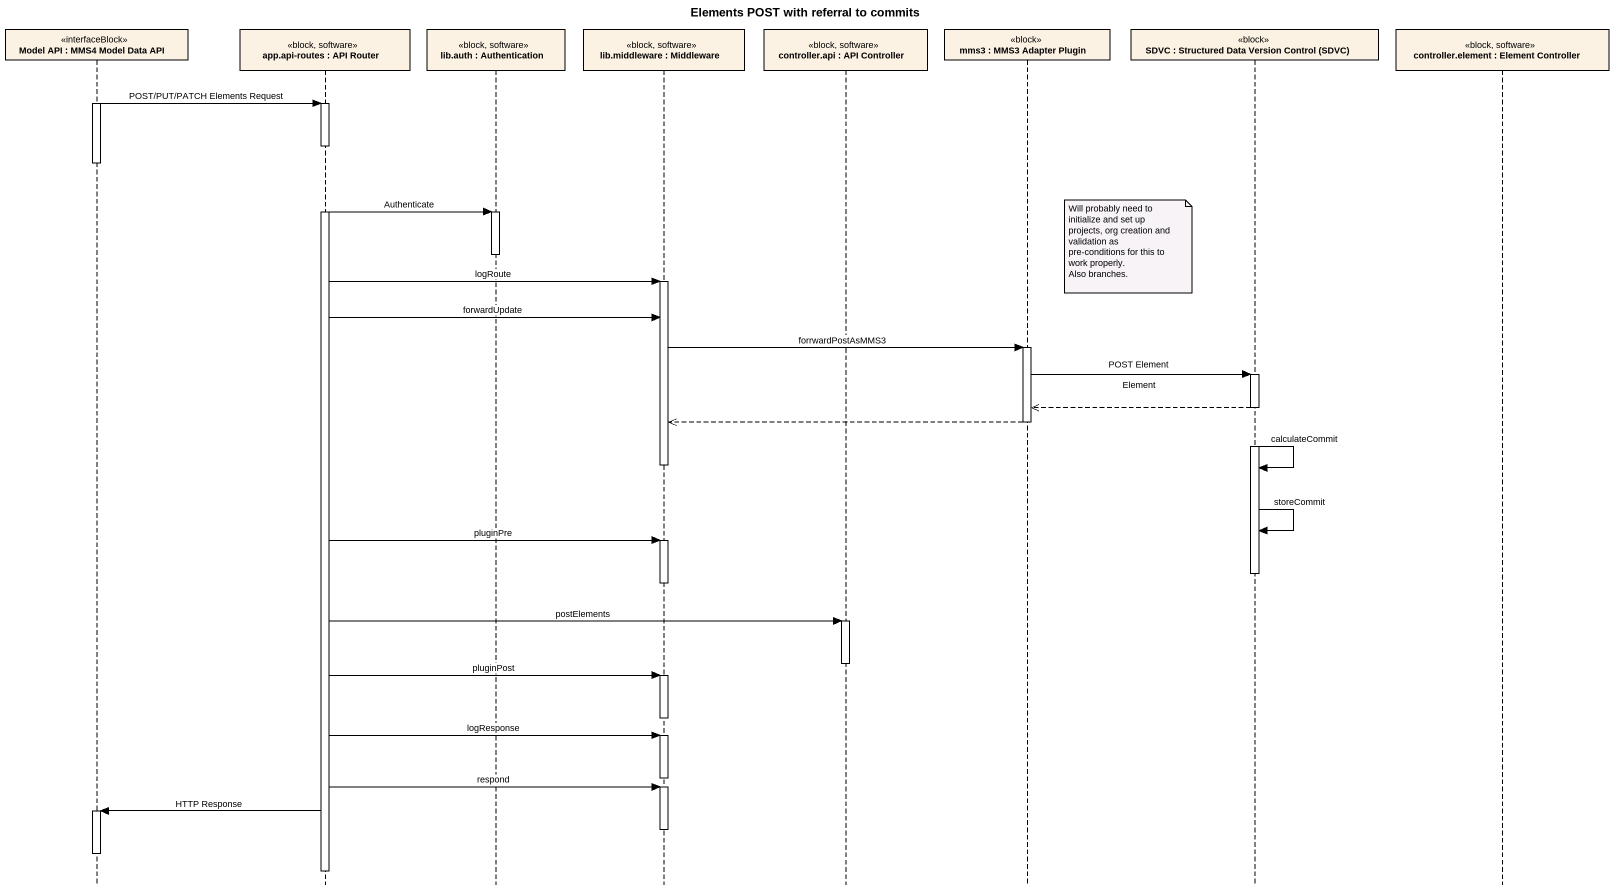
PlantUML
@startuml
title Elements POST with referral to commits
hide footbox
participant "Model API : MMS4 Model Data API" as Model_API <<interfaceBlock>>
participant "app.api-routes : API Router" as app_api_routes <<block, software>>
participant "lib.auth : Authentication" as lib_auth <<block, software>>
participant "lib.middleware : Middleware" as lib_middleware <<block, software>>
participant "controller.api : API Controller" as controller_api <<block, software>>
participant "mms3 : MMS3 Adapter Plugin" as mms3 <<block>>
participant "SDVC : Structured Data Version Control (SDVC)" as SDVC <<block>>
participant "controller.element : Element Controller" as controller_element <<block, software>>

activate Model_API
Model_API -> app_api_routes : POST/PUT/PATCH Elements Request
activate app_api_routes
deactivate Model_API
app_api_routes -> lib_auth : Authenticate
activate lib_auth
note right of mms3
  Will probably need to initialize and set up projects, org creation and validation as pre-conditions for this to work properly.
  Also branches.
end note
deactivate lib_auth
app_api_routes -> lib_middleware : logRoute
activate lib_middleware
app_api_routes -> lib_middleware : forwardUpdate
lib_middleware -> mms3 : forrwardPostAsMMS3
activate mms3
mms3 -> SDVC : POST Element\nElement
activate SDVC
SDVC -->> mms3
deactivate SDVC
mms3 -->> lib_middleware
deactivate mms3
activate SDVC
deactivate lib_middleware
SDVC -> SDVC : calculateCommit
SDVC -> SDVC : storeCommit
app_api_routes -> lib_middleware : pluginPre
activate lib_middleware
deactivate SDVC
deactivate lib_middleware
app_api_routes -> controller_api : postElements
activate controller_api
deactivate controller_api
app_api_routes -> lib_middleware : pluginPost
activate lib_middleware
deactivate lib_middleware
app_api_routes -> lib_middleware : logResponse
activate lib_middleware
deactivate lib_middleware
app_api_routes -> lib_middleware : respond
activate lib_middleware
app_api_routes -> Model_API : HTTP Response
activate Model_API
deactivate lib_middleware
deactivate Model_API
deactivate app_api_routes
@enduml
